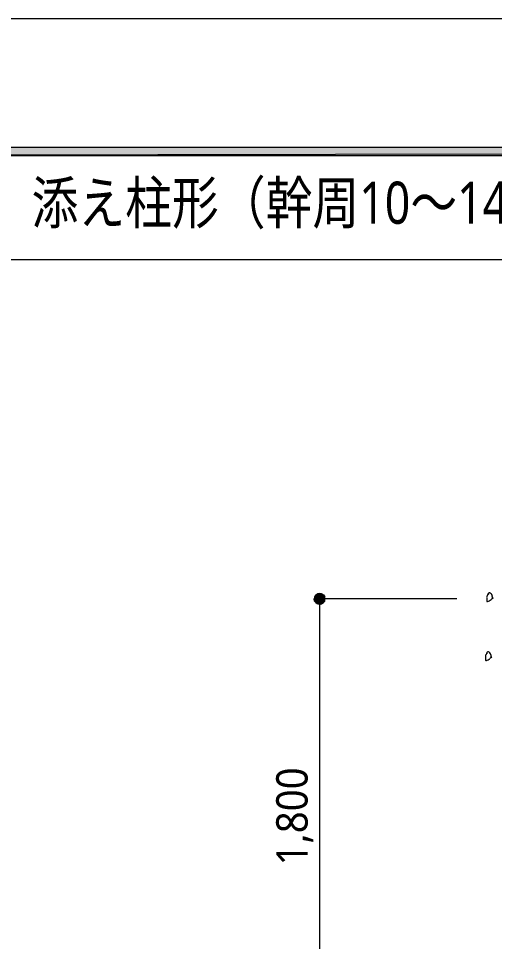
# Model space of a CAD drawing. Header units: millimetres. Extents: x 0 to 420, y 0 to 297.
# Drawn here: x 44.1 to 83.5, y 220.6 to 297 of the extents above; entities that cross this region are included whole.
import ezdxf
from ezdxf.enums import TextEntityAlignment as Align

# ---------------------------------------------------------------- set-up
doc = ezdxf.new("R2010")
doc.units = ezdxf.units.MM
doc.styles.add('kst32b', font='NotoSansJP-Variable.ttf')

msp = doc.modelspace()

# ---------------------------------------------------------------- hatches: boundary and pattern name
h = msp.add_hatch(color=7)
h.paths.add_polyline_path([(394.166, 285.623), (394.166, 286.321), (26.183, 285.623), (394.166, 285.623)])
h.paths.add_polyline_path([(394.166, 286.321), (26.183, 285.623), (26.183, 286.321), (394.166, 286.321)])
h = msp.add_hatch(color=7)
h.paths.add_polyline_path([(68.601, 249.111), (68.58, 248.941), (69.025, 248.941), (68.601, 249.111)])
h.paths.add_polyline_path([(68.58, 248.941), (69.025, 248.941), (68.601, 248.751), (68.58, 248.941)])
h.paths.add_polyline_path([(69.025, 248.941), (68.601, 248.751), (68.707, 248.624), (69.025, 248.941)])
h = msp.add_hatch(color=7)
h.paths.add_polyline_path([(69.025, 249.386), (68.855, 249.343), (69.025, 248.941), (69.025, 249.386)])
h.paths.add_polyline_path([(68.855, 249.343), (69.025, 248.941), (68.707, 249.259), (68.855, 249.343)])
h.paths.add_polyline_path([(69.025, 248.941), (68.707, 249.259), (68.601, 249.111), (69.025, 248.941)])
for points in [[(69.194, 249.343), (69.025, 249.386), (69.025, 248.941), (69.194, 249.343)], [(82.995, 249.386), (82.973, 249.364), (82.952, 249.343), (82.973, 249.322), (82.995, 249.301), (83.016, 249.322), (83.037, 249.343), (83.016, 249.364), (82.995, 249.386)], [(83.354, 249.026), (83.333, 249.005), (83.312, 248.983), (83.333, 248.962), (83.354, 248.941), (83.376, 248.962), (83.397, 248.983), (83.376, 249.005), (83.354, 249.026)], [(82.889, 244.496), (82.868, 244.475), (82.846, 244.454), (82.868, 244.433), (82.889, 244.412), (82.91, 244.433), (82.931, 244.454), (82.91, 244.475), (82.889, 244.496)], [(83.249, 244.136), (83.227, 244.115), (83.206, 244.094), (83.227, 244.073), (83.249, 244.052), (83.27, 244.073), (83.291, 244.094), (83.27, 244.115), (83.249, 244.136)]]:
    msp.add_hatch(color=7).paths.add_polyline_path(points)
h = msp.add_hatch(color=7)
h.paths.add_polyline_path([(69.469, 248.941), (69.448, 249.111), (69.025, 248.941), (69.469, 248.941)])
h.paths.add_polyline_path([(69.448, 249.111), (69.025, 248.941), (69.342, 249.259), (69.448, 249.111)])
h.paths.add_polyline_path([(69.025, 248.941), (69.342, 249.259), (69.194, 249.343), (69.025, 248.941)])
h = msp.add_hatch(color=7)
h.paths.add_polyline_path([(68.707, 248.624), (68.855, 248.518), (69.025, 248.941), (68.707, 248.624)])
h.paths.add_polyline_path([(68.855, 248.518), (69.025, 248.941), (69.025, 248.475), (68.855, 248.518)])
h.paths.add_polyline_path([(69.025, 248.941), (69.025, 248.475), (69.194, 248.518), (69.025, 248.941)])
h = msp.add_hatch(color=7)
h.paths.add_polyline_path([(69.194, 248.518), (69.342, 248.624), (69.025, 248.941), (69.194, 248.518)])
h.paths.add_polyline_path([(69.342, 248.624), (69.025, 248.941), (69.448, 248.751), (69.342, 248.624)])
h.paths.add_polyline_path([(69.025, 248.941), (69.448, 248.751), (69.469, 248.941), (69.025, 248.941)])

# ---------------------------------------------------------------- linework, layer by layer
at = {"lineweight": 13}
msp.add_lwpolyline([(0.191, 0), (0.191, 296.968), (420.158, 296.968), (420.158, 0)], close=True, dxfattribs=at)
at = {"lineweight": 0}
for points in [[(394.166, 285.623), (394.166, 286.321), (26.183, 285.623)], [(394.166, 286.321), (26.183, 285.623), (26.183, 286.321)], [(68.601, 249.111), (68.58, 248.941), (69.025, 248.941)], [(69.025, 248.941), (68.707, 249.259), (68.601, 249.111)], [(68.855, 249.343), (69.025, 248.941), (68.707, 249.259)], [(69.025, 249.386), (68.855, 249.343), (69.025, 248.941)], [(69.194, 249.343), (69.025, 249.386), (69.025, 248.941)], [(69.025, 248.941), (69.342, 249.259), (69.194, 249.343)], [(69.448, 249.111), (69.025, 248.941), (69.342, 249.259)], [(69.469, 248.941), (69.448, 249.111), (69.025, 248.941)], [(82.995, 249.386), (82.973, 249.364), (82.952, 249.343), (82.973, 249.322), (82.995, 249.301), (83.016, 249.322), (83.037, 249.343), (83.016, 249.364)], [(68.58, 248.941), (69.025, 248.941), (68.601, 248.751)], [(69.025, 248.941), (68.601, 248.751), (68.707, 248.624)], [(68.707, 248.624), (68.855, 248.518), (69.025, 248.941)], [(68.855, 248.518), (69.025, 248.941), (69.025, 248.475)], [(69.025, 248.941), (69.025, 248.475), (69.194, 248.518)], [(69.194, 248.518), (69.342, 248.624), (69.025, 248.941)], [(69.342, 248.624), (69.025, 248.941), (69.448, 248.751)], [(69.025, 248.941), (69.448, 248.751), (69.469, 248.941)], [(83.354, 249.026), (83.333, 249.005), (83.312, 248.983), (83.333, 248.962), (83.354, 248.941), (83.376, 248.962), (83.397, 248.983), (83.376, 249.005)], [(82.889, 244.496), (82.868, 244.475), (82.846, 244.454), (82.868, 244.433), (82.889, 244.412), (82.91, 244.433), (82.931, 244.454), (82.91, 244.475)], [(83.249, 244.136), (83.227, 244.115), (83.206, 244.094), (83.227, 244.073), (83.249, 244.052), (83.27, 244.073), (83.291, 244.094), (83.27, 244.115)]]:
    msp.add_lwpolyline(points, close=True, dxfattribs=at)
at = {"lineweight": 13}
for points in [[(210.185, 276.987), (26.183, 276.987)], [(82.91, 249.247), (82.892, 249.187), (82.877, 249.126), (82.865, 249.065), (82.856, 249.003)], [(82.995, 249.351), (82.975, 249.322), (82.957, 249.292), (82.942, 249.26), (82.93, 249.227)], [(83.166, 249.405), (83.118, 249.425), (83.067, 249.426), (83.02, 249.409), (82.98, 249.374)], [(83.344, 249.13), (83.318, 249.209), (83.278, 249.282), (83.226, 249.345), (83.161, 249.397)], [(83.333, 249.058), (83.333, 249.073), (83.331, 249.089), (83.329, 249.104), (83.326, 249.119)], [(69.025, 248.941), (69.025, 212.937), (69.025, 196.935)], [(80.391, 248.941), (69.025, 248.941)], [(80.391, 248.941), (71.692, 248.941)], [(82.88, 248.982), (82.874, 248.933), (82.871, 248.883), (82.868, 248.833), (82.868, 248.782)], [(82.868, 248.782), (82.868, 248.771), (82.87, 248.759), (82.874, 248.748), (82.879, 248.738)], [(82.874, 248.736), (82.886, 248.721), (82.901, 248.712), (82.92, 248.708), (82.938, 248.711)], [(82.938, 248.711), (83.015, 248.742), (83.09, 248.779), (83.161, 248.821), (83.229, 248.869)], [(83.22, 248.872), (83.237, 248.885), (83.253, 248.899), (83.268, 248.913), (83.283, 248.927)], [(83.292, 248.94), (83.307, 248.955), (83.322, 248.971), (83.336, 248.988), (83.349, 249.005)], [(83.348, 248.993), (83.351, 249.009), (83.353, 249.025), (83.354, 249.041), (83.354, 249.058)], [(83.06, 244.515), (83.012, 244.536), (82.961, 244.537), (82.914, 244.519), (82.875, 244.484)], [(83.238, 244.241), (83.213, 244.32), (83.173, 244.392), (83.12, 244.455), (83.055, 244.508)], [(82.804, 244.358), (82.786, 244.298), (82.771, 244.237), (82.759, 244.175), (82.75, 244.113)], [(82.774, 244.093), (82.768, 244.043), (82.765, 243.993), (82.762, 243.943), (82.762, 243.893)], [(82.762, 243.893), (82.762, 243.881), (82.764, 243.87), (82.768, 243.859), (82.773, 243.848)], [(82.768, 243.847), (82.78, 243.832), (82.796, 243.822), (82.814, 243.819), (82.833, 243.822)], [(82.889, 244.461), (82.869, 244.432), (82.851, 244.402), (82.836, 244.371), (82.824, 244.338)], [(82.832, 243.821), (82.909, 243.853), (82.984, 243.889), (83.055, 243.932), (83.124, 243.979)], [(83.114, 243.983), (83.131, 243.996), (83.147, 244.009), (83.163, 244.023), (83.178, 244.038)], [(83.186, 244.05), (83.201, 244.066), (83.216, 244.082), (83.23, 244.098), (83.243, 244.115)], [(83.227, 244.168), (83.227, 244.184), (83.226, 244.199), (83.224, 244.215), (83.221, 244.23)], [(83.221, 244.104), (83.224, 244.12), (83.226, 244.136), (83.227, 244.152), (83.227, 244.168)]]:
    msp.add_lwpolyline(points, dxfattribs=at)

# ---------------------------------------------------------------- texts
at = {"style": 'kst32b'}
for s, height, p, p2 in [('添え柱形（幹周10～14cm）', 3.49081, (45.17, 279.971), (93.762, 279.971)), ('1,800', 2.5989, (68.03, 226.864), (68.03, 234.986))]:
    msp.add_text(s, height=height, dxfattribs=at).set_placement(p, p2, align=Align.FIT)

doc.saveas('drawing.dxf')
